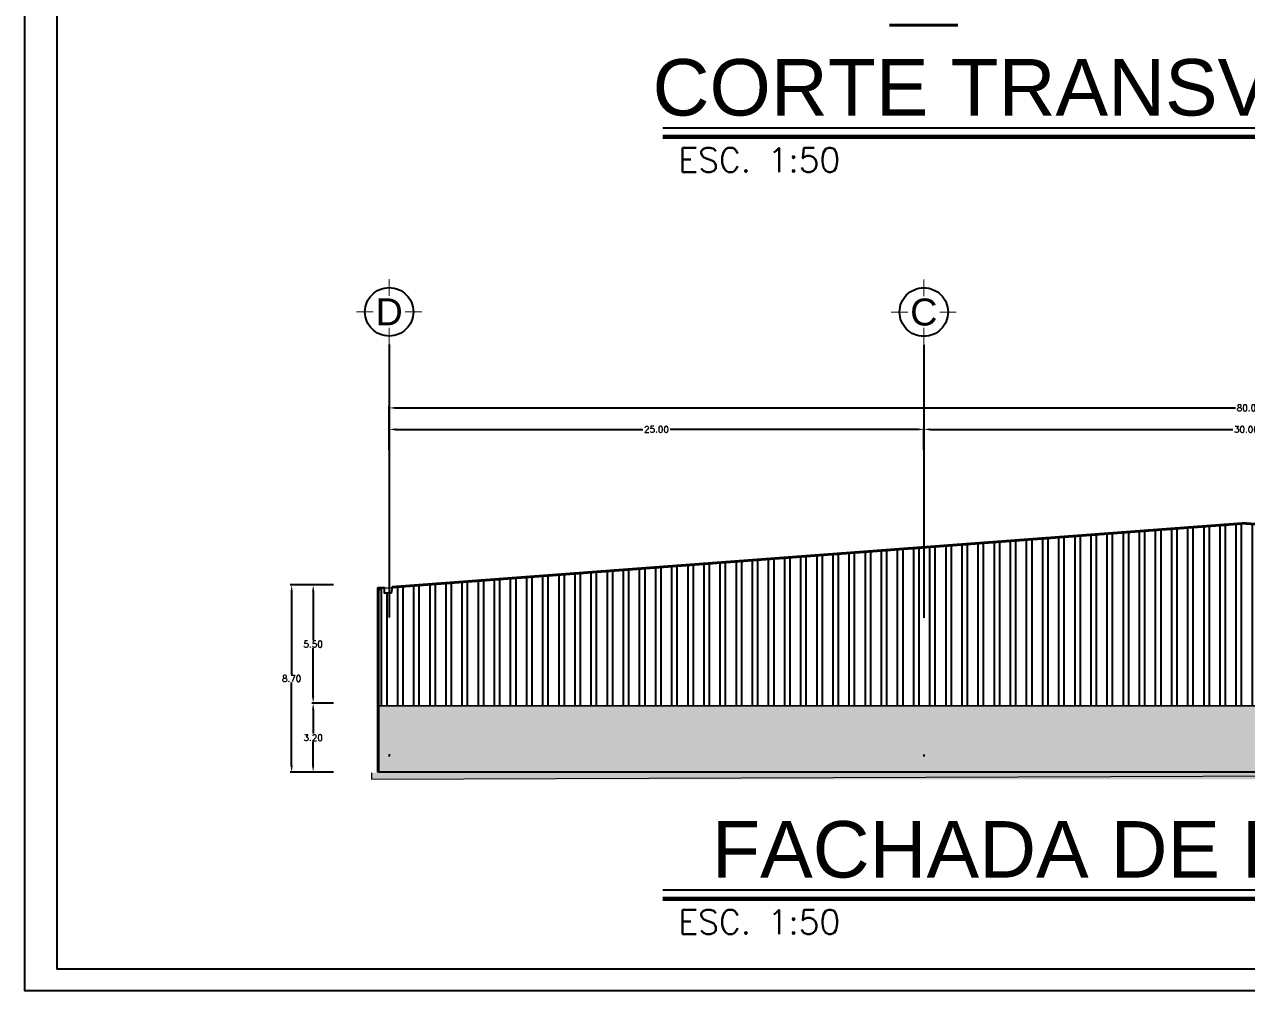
# Model space of a CAD drawing. Header units: millimetres. Extents: x -3 to 3438, y -2371 to 140.
# Drawn here: x 294.8 to 351.6, y -75.2 to -30.3 of the extents above; entities that cross this region are included whole.
import ezdxf
from ezdxf.enums import TextEntityAlignment as Align

# ---------------------------------------------------------------- set-up
doc = ezdxf.new("R2010")
doc.units = ezdxf.units.MM
doc.linetypes.add('DASHDOT', pattern=[25.4, 12.7, -6.35, 0, -6.35])
doc.layers.get('0').update_dxf_attribs({"color": 3})
for name, color, linetype, lineweight in [('1', 1, 'Continuous', 5), ('2', 223, 'Continuous', 5), ('muros', 5, 'Continuous', 50)]:
    doc.layers.add(name, color=color, linetype=linetype, lineweight=lineweight)
for name, color, linetype in [('1- 1', 1, 'Continuous'), ('1- 3', 3, 'Continuous'), ('8', 8, 'Continuous'), ('dim-75', 2, 'Continuous'), ('ejes', 140, 'DASHDOT'), ('hatch', 9, 'Continuous'), ('MARCO', 254, 'Continuous'), ('proy ante', 7, 'Continuous')]:
    doc.layers.add(name, color=color, linetype=linetype)
doc.styles.add('ALA', font='arial.ttf')
doc.styles.add('ROMANT', font='arial.ttf', dxfattribs={"height": 22})
doc.styles.get("Standard").update_dxf_attribs({"font": 'arial.ttf'})
doc.styles.add('TEXTOS', font='romans.shx')
doc.dimstyles.new('DIM-75P', dxfattribs={"dimtxt": 0.3, "dimasz": 0.3, "dimexe": 0.0675, "dimexo": 0.0468, "dimgap": 0.0375, "dimtad": 0, "dimtih": 1, "dimtoh": 1, "dimzin": 0, "dimdsep": 46, "dimtxsty": 'TEXTOS', "dimcen": 0.3, "dimclrd": 1, "dimclre": 1, "dimclrt": 2, "dimadec": 0, "dimazin": 0, "dimtfac": 1, "dimtmove": 1, "dimatfit": 3, "dimldrblk": 'flecha', "dimfxl": 0.045, "dimtolj": 1, "dimtzin": 0, "dimlwd": -1, "dimlwe": -1, "dimarcsym": 0})

# ---------------------------------------------------------------- blocks, each defined once
blk = doc.blocks.new('ejeh')
at = {"layer": 'ejes', "const_width": 0.02}
for points in [[(0, 1.348), (0, 1)], [(-0.326, 0.674), (-0.674, 0.674)], [(0.326, 0.674), (0.674, 0.674)], [(0, 0), (0, 0.348)]]:
    blk.add_lwpolyline(points, dxfattribs=at)
blk.add_lwpolyline([(0, 0.174, -2.414214), (0.5, 0.674, 1)], format="xyb", dxfattribs=at)
at = {"layer": 'ejes'}
blk.add_circle((0, 0.674), 0.5, dxfattribs=at)
blk.add_attdef('X', text='', height=0.556, dxfattribs=at).set_placement((0, 0.674), align=Align.MIDDLE_CENTER)
blk = doc.blocks.new('*D24')
at = {"layer": 'Defpoints', "color": 0, "transparency": 16777216}
for p in [(391.737, -48.121), (311.74, -50.121), (391.737, -50.121)]:
    blk.add_point(p, dxfattribs=at)
at = {"layer": 'dim-75', "color": 1, "transparency": 16777216}
for p, q in [((311.74, -50.075), (311.74, -48.054)), ((312.04, -48.121), (351.101, -48.121)), ((391.437, -48.121), (352.376, -48.121)), ((391.737, -50.075), (391.737, -48.054))]:
    blk.add_line(p, q, dxfattribs=at)
for points in [[(312.04, -48.071), (312.04, -48.171), (311.74, -48.121)], [(391.437, -48.071), (391.437, -48.171), (391.737, -48.121)]]:
    blk.add_solid(points, dxfattribs=at)
at = {"layer": 'dim-75', "color": 2, "transparency": 16777216, "insert": (351.739, -48.121), "char_height": 0.3, "attachment_point": 5, "style": 'TEXTOS'}
blk.add_mtext('\\A1;80.00', dxfattribs=at)
blk = doc.blocks.new('flecha')
at = {"ltscale": 6}
for points in [[(-0.02, 0.03), (-0.11, 0.13), (-0.12, 0.05), (-0.12, 0.21)], [(-0.02, -0.03), (-0.11, -0.13), (-0.12, -0.05), (-0.12, -0.21)]]:
    blk.add_hatch(color=256, dxfattribs=at).paths.add_polyline_path(points)
for p, q in [((0.01, -0.02), (-0.14, 0.24)), ((0.01, 0.02), (-0.14, -0.24)), ((-0.13, 0.24), (-0.13, 0.03)), ((-0.13, 0.03), (-0.1, 0.12)), ((0, 0), (-0.1, 0.12)), ((0, 0), (-0.1, -0.12)), ((-0.13, -0.02), (-0.13, -0.24)), ((-0.13, -0.02), (-0.1, -0.12))]:
    blk.add_line(p, q, dxfattribs=at)
for points in [[(-0.02, 0.03), (-0.11, 0.13), (-0.12, 0.05), (-0.12, 0.21)], [(-0.02, -0.03), (-0.11, -0.13), (-0.12, -0.05), (-0.12, -0.21)]]:
    blk.add_lwpolyline(points, close=True, dxfattribs=at)
blk = doc.blocks.new('*D26')
at = {"layer": 'Defpoints', "color": 0, "transparency": 16777216}
for p in [(336.605, -49.121), (336.605, -50.121), (366.613, -50.121)]:
    blk.add_point(p, dxfattribs=at)
at = {"layer": 'dim-75', "color": 1, "transparency": 16777216}
for p, q in [((336.605, -50.075), (336.605, -49.054)), ((336.905, -49.121), (350.972, -49.121)), ((366.313, -49.121), (352.247, -49.121)), ((366.613, -50.075), (366.613, -49.054))]:
    blk.add_line(p, q, dxfattribs=at)
for points in [[(336.905, -49.071), (336.905, -49.171), (336.605, -49.121)], [(366.313, -49.071), (366.313, -49.171), (366.613, -49.121)]]:
    blk.add_solid(points, dxfattribs=at)
at = {"layer": 'dim-75', "color": 2, "transparency": 16777216, "insert": (351.609, -49.121), "char_height": 0.3, "attachment_point": 5, "style": 'TEXTOS'}
blk.add_mtext('\\A1;30.00', dxfattribs=at)
blk = doc.blocks.new('*D27')
at = {"layer": 'Defpoints', "color": 0, "transparency": 16777216}
for p in [(311.74, -49.121), (311.74, -50.121), (336.605, -50.121)]:
    blk.add_point(p, dxfattribs=at)
at = {"layer": 'dim-75', "color": 1, "transparency": 16777216}
for p, q in [((311.74, -50.075), (311.74, -49.054)), ((312.04, -49.121), (323.535, -49.121)), ((336.305, -49.121), (324.81, -49.121)), ((336.605, -50.075), (336.605, -49.054))]:
    blk.add_line(p, q, dxfattribs=at)
for points in [[(312.04, -49.071), (312.04, -49.171), (311.74, -49.121)], [(336.305, -49.071), (336.305, -49.171), (336.605, -49.121)]]:
    blk.add_solid(points, dxfattribs=at)
at = {"layer": 'dim-75', "color": 2, "transparency": 16777216, "insert": (324.173, -49.121), "char_height": 0.3, "attachment_point": 5, "style": 'TEXTOS'}
blk.add_mtext('\\A1;25.00', dxfattribs=at)
blk = doc.blocks.new('*D31')
at = {"layer": 'Defpoints', "color": 0, "transparency": 16777216}
for p in [(309.204, -56.355), (307.204, -65.055), (309.204, -65.055)]:
    blk.add_point(p, dxfattribs=at)
at = {"layer": 'dim-75', "color": 1, "transparency": 16777216}
for p, q in [((309.157, -56.355), (307.137, -56.355)), ((307.204, -56.655), (307.204, -60.517)), ((307.204, -64.755), (307.204, -60.892)), ((309.157, -65.055), (307.137, -65.055))]:
    blk.add_line(p, q, dxfattribs=at)
for points in [[(307.154, -56.655), (307.254, -56.655), (307.204, -56.355)], [(307.154, -64.755), (307.254, -64.755), (307.204, -65.055)]]:
    blk.add_solid(points, dxfattribs=at)
at = {"layer": 'dim-75', "color": 2, "transparency": 16777216, "insert": (307.204, -60.705), "char_height": 0.3, "attachment_point": 5, "style": 'TEXTOS'}
blk.add_mtext('\\A1;8.70', dxfattribs=at)
blk = doc.blocks.new('*D32')
at = {"layer": 'Defpoints', "color": 0, "transparency": 16777216}
for p in [(308.204, -61.855), (309.204, -61.855), (309.204, -65.055)]:
    blk.add_point(p, dxfattribs=at)
at = {"layer": 'dim-75', "color": 1, "transparency": 16777216}
for p, q in [((309.157, -61.855), (308.137, -61.855)), ((308.204, -62.155), (308.204, -63.267)), ((308.204, -64.755), (308.204, -63.642)), ((309.157, -65.055), (308.137, -65.055))]:
    blk.add_line(p, q, dxfattribs=at)
for points in [[(308.154, -62.155), (308.254, -62.155), (308.204, -61.855)], [(308.154, -64.755), (308.254, -64.755), (308.204, -65.055)]]:
    blk.add_solid(points, dxfattribs=at)
at = {"layer": 'dim-75', "color": 2, "transparency": 16777216, "insert": (308.204, -63.455), "char_height": 0.3, "attachment_point": 5, "style": 'TEXTOS'}
blk.add_mtext('\\A1;3.20', dxfattribs=at)
blk = doc.blocks.new('*D33')
at = {"layer": 'Defpoints', "color": 0, "transparency": 16777216}
for p in [(308.204, -56.355), (309.204, -56.355), (309.204, -61.855)]:
    blk.add_point(p, dxfattribs=at)
at = {"layer": 'dim-75', "color": 1, "transparency": 16777216}
for p, q in [((309.157, -56.355), (308.137, -56.355)), ((308.204, -56.655), (308.204, -58.917)), ((308.204, -61.555), (308.204, -59.292)), ((309.157, -61.855), (308.137, -61.855))]:
    blk.add_line(p, q, dxfattribs=at)
for points in [[(308.154, -56.655), (308.254, -56.655), (308.204, -56.355)], [(308.154, -61.555), (308.254, -61.555), (308.204, -61.855)]]:
    blk.add_solid(points, dxfattribs=at)
at = {"layer": 'dim-75', "color": 2, "transparency": 16777216, "insert": (308.204, -59.105), "char_height": 0.3, "attachment_point": 5, "style": 'TEXTOS'}
blk.add_mtext('\\A1;5.50', dxfattribs=at)

msp = doc.modelspace()

# ---------------------------------------------------------------- hatches: boundary and pattern name
at = {"layer": 'hatch'}
h = msp.add_hatch(dxfattribs=at)
h.set_pattern_fill('ANSI32', color=256, scale=2, angle=45)
h.set_pattern_definition([(90, (112.6386, -171.6385), (-0.75, 1e-16), []), (90, (112.8886, -171.3885), (-0.75, 1e-16), [])])
h.paths.add_polyline_path([(391.348, -56.485), (351.617, -53.515), (311.877, -56.485), (311.838, -56.73), (311.522, -56.73), (311.522, -56.485), (311.261, -56.485), (311.261, -61.982), (391.964, -61.982), (391.964, -56.493), (391.956, -56.493), (391.704, -56.489), (391.704, -56.73), (391.388, -56.73)])
h = msp.add_hatch(dxfattribs=at)
h.set_pattern_fill('AR-SAND', color=256, scale=0.5, angle=45)
h.set_pattern_definition([(82.5, (112.6386, -171.6385), (-0.7035066, 0.6589636), [0, -0.76, 0, -0.85, 0, -0.8125]), (52.5, (112.6386, -171.6385), (-0.372069, 1.62349), [0, -0.41, 0, -0.685, 0, -0.2625]), (12.5, (112.2037, -172.0734), (1.0990146, 1.1030162), [0, -0.25, 0, -0.9, 0, -1.175]), (2.5, (112.2037, -172.0734), (0.752521, 1.3731314), [0, -0.125, 0, -0.59, 0, -0.675])])
h.paths.add_polyline_path([(311.261, -61.982), (311.261, -65.055), (391.53, -65.055), (391.53, -61.982)])
at = {"layer": 'proy ante', "true_color": 0xffffff}
for points in [[(310.914, -65.087), (310.914, -65.387), (392.573, -65.087)], [(310.914, -65.387), (392.573, -65.087), (392.573, -65.387)]]:
    msp.add_hatch(color=7, dxfattribs=at).paths.add_polyline_path(points)

# ---------------------------------------------------------------- linework, layer by layer
at = {"layer": '1'}
for points in [[(311.214, -61.982), (311.214, -56.485), (311.877, -56.485), (351.617, -53.515), (391.348, -56.485), (391.964, -56.485), (391.964, -61.982), (311.214, -61.982)], [(392.012, -61.982), (392.012, -65.055), (311.214, -65.055), (311.214, -61.982), (392.012, -61.982)], [(311.214, -61.982), (391.964, -61.982)]]:
    msp.add_lwpolyline(points, dxfattribs=at)
at = {"layer": '1- 1', "lineweight": 25}
for points in [[(294.776, 139.89), (294.776, -75.213), (584.919, -75.213), (584.919, 139.89), (294.776, 139.89)], [(540.25, 138.286), (296.285, 138.286), (296.285, -74.218)], [(540.25, -74.218), (296.285, -74.218)]]:
    msp.add_lwpolyline(points, dxfattribs=at)
at = {"layer": '1- 3', "lineweight": 25}
for points in [[(312.083, -56.469), (311.877, -56.485), (311.838, -56.73), (311.522, -56.73), (311.522, -56.485), (311.214, -56.485), (311.214, -56.579), (311.198, -56.603)], [(311.214, -56.485), (311.261, -56.485)], [(311.261, -65.055), (311.261, -56.485)], [(311.498, -56.579), (311.522, -56.579), (311.522, -56.493), (311.261, -56.493), (311.261, -56.579), (311.285, -56.579), (311.269, -56.579), (311.269, -56.493), (311.514, -56.493), (311.514, -56.579), (311.498, -56.579)]]:
    msp.add_lwpolyline(points, dxfattribs=at)
at = {"layer": '2', "lineweight": 25}
for points in [[(335.013, -30.3), (338.189, -30.3)], [(335.013, -30.323), (338.189, -30.323)], [(335.013, -30.339), (338.189, -30.339)]]:
    msp.add_lwpolyline(points, dxfattribs=at)
at = {"layer": '8'}
for p, q in [((324.462, -35.104), (376.212, -35.104)), ((324.462, -70.535), (376.212, -70.535))]:
    msp.add_line(p, q, dxfattribs=at)
at = {"layer": '8', "const_width": 0.206}
for points in [[(324.462, -35.515), (376.212, -35.515)], [(324.462, -70.946), (376.212, -70.946)]]:
    msp.add_lwpolyline(points, dxfattribs=at)
at = {"layer": 'ejes'}
for p, q in [((311.74, -45.174), (311.74, -65.055)), ((336.605, -45.183), (336.605, -65.055))]:
    msp.add_line(p, q, dxfattribs=at)
at = {"layer": 'muros', "lineweight": 25}
for points in [[(351.617, -53.459), (311.877, -56.437)], [(351.617, -53.459), (391.352, -56.44)], [(351.617, -53.515), (391.348, -56.485)], [(311.214, -61.982), (311.214, -56.485)]]:
    msp.add_lwpolyline(points, dxfattribs=at)
at = {"layer": 'proy ante', "color": 7, "lineweight": 25, "true_color": 0xffffff}
for points in [[(351.617, -53.515), (311.877, -56.485), (311.877, -56.437)], [(311.214, -65.055), (311.214, -56.485)], [(392.58, -65.055), (311.214, -65.055)], [(366.372, -65.055), (336.854, -65.055)]]:
    msp.add_lwpolyline(points, dxfattribs=at)
at = {"layer": 'proy ante', "lineweight": 0}
for points in [[(310.914, -65.087), (310.914, -65.387), (392.573, -65.087)], [(310.914, -65.387), (392.573, -65.087), (392.573, -65.387)]]:
    msp.add_lwpolyline(points, dxfattribs=at)

# ---------------------------------------------------------------- block references
at = {"layer": 'MARCO'}
ref = msp.add_blockref('ejeh', (311.74, -45.174), dxfattribs=dict(at, xscale=2.254873559710263, yscale=2.254873559710263, zscale=2.254873559710263))
ref.add_attrib('X', 'D', dxfattribs={"layer": 'ejes', "height": 1.254, "style": 'ALA'}).set_placement((311.74, -43.654), align=Align.MIDDLE_CENTER)
ref = msp.add_blockref('ejeh', (336.605, -45.183), dxfattribs=dict(at, xscale=2.254873559710263, yscale=2.254873559710263, zscale=2.254873559710263))
ref.add_attrib('X', 'C', dxfattribs={"layer": 'ejes', "height": 1.254, "style": 'ALA'}).set_placement((336.605, -43.663), align=Align.MIDDLE_CENTER)

# ---------------------------------------------------------------- texts
at = {"layer": '8', "color": 5, "char_height": 2.625, "attachment_point": 9, "style": 'ROMANT'}
for s, insert in [('CORTE TRANSVERSAL DE EJE A al D', (389.599, -34.565)), ('FACHADA DE EJE A al D', (369.132, -69.996))]:
    msp.add_mtext(s, dxfattribs=dict(at, insert=insert))
at = {"layer": '8', "color": 2, "char_height": 1.125, "width": 15.0999, "attachment_point": 2, "style": 'TEXTOS'}
for insert in [(328.958, -36.029), (328.958, -71.46)]:
    msp.add_mtext('ESC.^I1:50', dxfattribs=dict(at, insert=insert))

# ---------------------------------------------------------------- dimensions: what is measured, and where the dimension line sits
at = {"layer": 'dim-75'}
for base, p1, p2, angle, picture, middle in [((391.737, -48.121), (311.74, -50.121), (391.737, -50.121), 180, '*D24', (351.739, -48.121)), ((307.204, -65.055), (309.204, -56.355), (309.204, -65.055), 90, '*D31', (307.204, -60.705)), ((308.204, -56.355), (309.204, -61.855), (309.204, -56.355), 90, '*D33', (308.204, -59.105)), ((308.204, -61.855), (309.204, -65.055), (309.204, -61.855), 90, '*D32', (308.204, -63.455))]:
    dim = msp.add_linear_dim(base=base, p1=p1, p2=p2, angle=angle, dimstyle='DIM-75P', dxfattribs=at)
    dim.commit()
    dim.dimension.update_dxf_attribs({"geometry": picture, "text_midpoint": middle})
for base, p1, p2, text, picture, middle in [((311.74, -49.121), (336.605, -50.121), (311.74, -50.121), '25.00', '*D27', (324.173, -49.121)), ((336.605, -49.121), (366.613, -50.121), (336.605, -50.121), '30.00', '*D26', (351.609, -49.121))]:
    dim = msp.add_linear_dim(base=base, p1=p1, p2=p2, angle=180, text=text, dimstyle='DIM-75P', dxfattribs=at)
    dim.commit()
    dim.dimension.update_dxf_attribs({"geometry": picture, "text_midpoint": middle})

doc.saveas('drawing.dxf')
